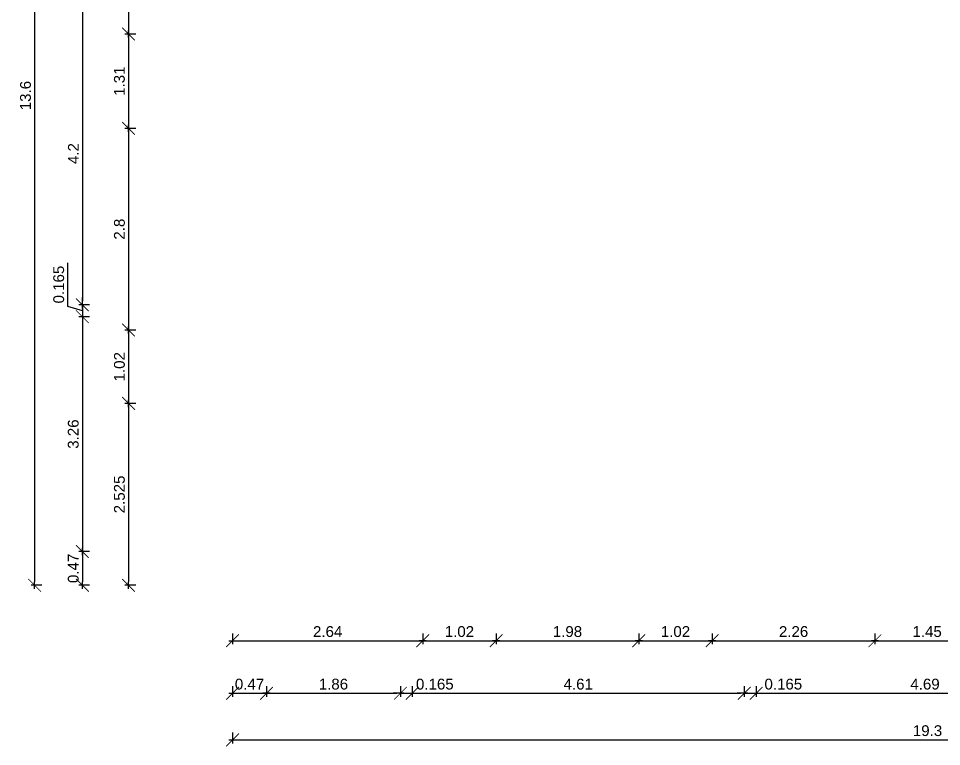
# Model space of a CAD drawing. Header units: metres. Extents: x -21 to 15208, y -63 to 7094.
# Drawn here: x 5191.6 to 5319.7, y -63 to 38.1 of the extents above; entities that cross this region are included whole.
import ezdxf

# ---------------------------------------------------------------- set-up
doc = ezdxf.new("R2010")
doc.units = ezdxf.units.M
doc.header["$LTSCALE"] = 50
doc.layers.add('ADS_Bemaßung', color=6, linetype='Continuous')
doc.styles.add('Arial', font='arial.ttf')
doc.dimstyles.new('ADS', dxfattribs={"dimscale": 0, "dimtxt": 2, "dimasz": 0.5, "dimexe": 1.25, "dimexo": 0, "dimgap": 0.5, "dimtad": 1, "dimdec": 3, "dimlfac": 0.01, "dimrnd": 0.005, "dimzin": 9, "dimdsep": 46, "dimtxsty": 'Arial', "dimblk": 'Bem-Pfeil', "dimcen": 0.25, "dimdle": 1.25, "dimazin": 0, "dimtfac": 1, "dimtdec": 3, "dimtmove": 0, "dimatfit": 3, "dimldrblk": 'ARCHTICK', "dimfxl": 3, "dimfxlon": 1, "dimtolj": 1, "dimtzin": 0, "dimarcsym": 0})

# ---------------------------------------------------------------- blocks, each defined once
blk = doc.blocks.new('Bem-Pfeil')
at = {"layer": 'ADS_Bemaßung', "const_width": 0.25}
blk.add_lwpolyline([(-1.77, -1.77), (1.77, 1.77)], dxfattribs=at)
at = {"layer": 'ADS_Bemaßung'}
blk.add_lwpolyline([(1, 0), (-1, 0)], dxfattribs=at)
blk = doc.blocks.new('*D85')
at = {"layer": 'ADS_Bemaßung', "color": 0, "lineweight": -2, "ltscale": 100, "transparency": 16777216}
for p, q in [((5207.85, 63.99), (5206.35, 63.99)), ((5206.85, 63.49), (5206.85, 36.39)), ((5207.85, 35.89), (5206.35, 35.89))]:
    blk.add_line(p, q, dxfattribs=at)
at = {"layer": 'Defpoints', "color": 0, "ltscale": 100, "transparency": 16777216}
for p in [(5221.3, 63.99), (5206.85, 35.89), (5221.3, 35.89)]:
    blk.add_point(p, dxfattribs=at)
at = {"layer": 'ADS_Bemaßung', "color": 0, "lineweight": -2, "ltscale": 100, "transparency": 16777216, "xscale": 0.5, "yscale": 0.5, "zscale": 0.5}
for p, rotation in [((5206.85, 63.99), 90), ((5206.85, 35.89), 270)]:
    blk.add_blockref('Bem-Pfeil', p, dxfattribs=dict(at, rotation=rotation))
at = {"layer": 'ADS_Bemaßung', "color": 0, "ltscale": 100, "transparency": 16777216, "insert": (5205.59, 49.94), "char_height": 1.5, "attachment_point": 5, "rotation": 90, "style": 'Arial'}
blk.add_mtext('\\A1;2.81', dxfattribs=at)
blk = doc.blocks.new('_ArchTick')
at = {"color": 0, "linetype": 'ByBlock', "const_width": 0.15}
blk.add_lwpolyline([(-0.5, -0.5), (0.5, 0.5)], dxfattribs=at)
blk = doc.blocks.new('*D86')
at = {"layer": 'ADS_Bemaßung', "color": 0, "lineweight": -2, "ltscale": 100, "transparency": 16777216}
for p, q in [((5207.85, 35.89), (5206.35, 35.89)), ((5206.85, 35.39), (5206.85, 23.29)), ((5207.85, 22.79), (5206.35, 22.79))]:
    blk.add_line(p, q, dxfattribs=at)
at = {"layer": 'Defpoints', "color": 0, "ltscale": 100, "transparency": 16777216}
for p in [(5221.3, 35.89), (5206.85, 22.79), (5221.3, 22.79)]:
    blk.add_point(p, dxfattribs=at)
at = {"layer": 'ADS_Bemaßung', "color": 0, "lineweight": -2, "ltscale": 100, "transparency": 16777216, "xscale": 0.5, "yscale": 0.5, "zscale": 0.5}
for p, rotation in [((5206.85, 35.89), 90), ((5206.85, 22.79), 270)]:
    blk.add_blockref('Bem-Pfeil', p, dxfattribs=dict(at, rotation=rotation))
at = {"layer": 'ADS_Bemaßung', "color": 0, "ltscale": 100, "transparency": 16777216, "insert": (5205.59, 29.34), "char_height": 1.5, "attachment_point": 5, "rotation": 90, "style": 'Arial'}
blk.add_mtext('\\A1;1.31', dxfattribs=at)
blk = doc.blocks.new('*D87')
at = {"layer": 'ADS_Bemaßung', "color": 0, "lineweight": -2, "ltscale": 100, "transparency": 16777216}
for p, q in [((5207.85, 22.79), (5206.35, 22.79)), ((5206.85, 22.29), (5206.85, -4.71)), ((5207.85, -5.21), (5206.35, -5.21))]:
    blk.add_line(p, q, dxfattribs=at)
at = {"layer": 'Defpoints', "color": 0, "ltscale": 100, "transparency": 16777216}
for p in [(5221.3, 22.79), (5206.85, -5.21), (5221.3, -5.21)]:
    blk.add_point(p, dxfattribs=at)
at = {"layer": 'ADS_Bemaßung', "color": 0, "lineweight": -2, "ltscale": 100, "transparency": 16777216, "xscale": 0.5, "yscale": 0.5, "zscale": 0.5}
for p, rotation in [((5206.85, 22.79), 90), ((5206.85, -5.21), 270)]:
    blk.add_blockref('Bem-Pfeil', p, dxfattribs=dict(at, rotation=rotation))
at = {"layer": 'ADS_Bemaßung', "color": 0, "ltscale": 100, "transparency": 16777216, "insert": (5205.59, 8.79), "char_height": 1.5, "attachment_point": 5, "rotation": 90, "style": 'Arial'}
blk.add_mtext('\\A1;2.8', dxfattribs=at)
blk = doc.blocks.new('*D88')
at = {"layer": 'ADS_Bemaßung', "color": 0, "lineweight": -2, "ltscale": 100, "transparency": 16777216}
for p, q in [((5207.85, -5.21), (5206.35, -5.21)), ((5206.85, -5.71), (5206.85, -14.91)), ((5207.85, -15.41), (5206.35, -15.41))]:
    blk.add_line(p, q, dxfattribs=at)
at = {"layer": 'Defpoints', "color": 0, "ltscale": 100, "transparency": 16777216}
for p in [(5221.3, -5.21), (5206.85, -15.41), (5221.3, -15.41)]:
    blk.add_point(p, dxfattribs=at)
at = {"layer": 'ADS_Bemaßung', "color": 0, "lineweight": -2, "ltscale": 100, "transparency": 16777216, "xscale": 0.5, "yscale": 0.5, "zscale": 0.5}
for p, rotation in [((5206.85, -5.21), 90), ((5206.85, -15.41), 270)]:
    blk.add_blockref('Bem-Pfeil', p, dxfattribs=dict(at, rotation=rotation))
at = {"layer": 'ADS_Bemaßung', "color": 0, "ltscale": 100, "transparency": 16777216, "insert": (5205.59, -10.31), "char_height": 1.5, "attachment_point": 5, "rotation": 90, "style": 'Arial'}
blk.add_mtext('\\A1;1.02', dxfattribs=at)
blk = doc.blocks.new('*D89')
at = {"layer": 'ADS_Bemaßung', "color": 0, "lineweight": -2, "ltscale": 100, "transparency": 16777216}
for p, q in [((5207.85, -15.41), (5206.35, -15.41)), ((5206.85, -15.91), (5206.85, -40.16)), ((5207.85, -40.66), (5206.35, -40.66))]:
    blk.add_line(p, q, dxfattribs=at)
at = {"layer": 'Defpoints', "color": 0, "ltscale": 100, "transparency": 16777216}
for p in [(5221.3, -15.41), (5206.85, -40.66), (5221.3, -40.66)]:
    blk.add_point(p, dxfattribs=at)
at = {"layer": 'ADS_Bemaßung', "color": 0, "lineweight": -2, "ltscale": 100, "transparency": 16777216, "xscale": 0.5, "yscale": 0.5, "zscale": 0.5}
for p, rotation in [((5206.85, -15.41), 90), ((5206.85, -40.66), 270)]:
    blk.add_blockref('Bem-Pfeil', p, dxfattribs=dict(at, rotation=rotation))
at = {"layer": 'ADS_Bemaßung', "color": 0, "ltscale": 100, "transparency": 16777216, "insert": (5205.59, -28.04), "char_height": 1.5, "attachment_point": 5, "rotation": 90, "style": 'Arial'}
blk.add_mtext('\\A1;2.525', dxfattribs=at)
blk = doc.blocks.new('*D113')
at = {"layer": 'ADS_Bemaßung', "color": 0, "lineweight": -2, "ltscale": 100, "transparency": 16777216}
for p, q in [((5201.44, 40.29), (5199.94, 40.29)), ((5200.44, 39.79), (5200.44, -1.21)), ((5201.44, -1.71), (5199.94, -1.71))]:
    blk.add_line(p, q, dxfattribs=at)
at = {"layer": 'Defpoints', "color": 0, "ltscale": 100, "transparency": 16777216}
for p in [(5226, 40.29), (5200.44, -1.71), (5226, -1.71)]:
    blk.add_point(p, dxfattribs=at)
at = {"layer": 'ADS_Bemaßung', "color": 0, "lineweight": -2, "ltscale": 100, "transparency": 16777216, "xscale": 0.5, "yscale": 0.5, "zscale": 0.5}
for p, rotation in [((5200.44, 40.29), 90), ((5200.44, -1.71), 270)]:
    blk.add_blockref('Bem-Pfeil', p, dxfattribs=dict(at, rotation=rotation))
at = {"layer": 'ADS_Bemaßung', "color": 0, "ltscale": 100, "transparency": 16777216, "insert": (5199.19, 19.29), "char_height": 1.5, "attachment_point": 5, "rotation": 90, "style": 'Arial'}
blk.add_mtext('\\A1;4.2', dxfattribs=at)
blk = doc.blocks.new('*D114')
at = {"layer": 'ADS_Bemaßung', "color": 0, "lineweight": -2, "ltscale": 100, "transparency": 16777216}
for p, q in [((5198.43, -1.93), (5198.43, 4.14)), ((5200.44, -1.21), (5200.44, -0.71)), ((5200.44, -2.54), (5198.43, -1.93)), ((5201.44, -1.71), (5199.94, -1.71)), ((5200.44, -1.71), (5200.44, -3.36)), ((5200.44, -1.71), (5200.44, -3.36)), ((5201.44, -3.36), (5199.94, -3.36)), ((5200.44, -3.86), (5200.44, -4.36))]:
    blk.add_line(p, q, dxfattribs=at)
at = {"layer": 'Defpoints', "color": 0, "ltscale": 100, "transparency": 16777216}
for p in [(5226, -1.71), (5200.44, -3.36), (5226, -3.36)]:
    blk.add_point(p, dxfattribs=at)
at = {"layer": 'ADS_Bemaßung', "color": 0, "lineweight": -2, "ltscale": 100, "transparency": 16777216, "xscale": 0.5, "yscale": 0.5, "zscale": 0.5}
for p, rotation in [((5200.44, -1.71), 270), ((5200.44, -3.36), 90)]:
    blk.add_blockref('Bem-Pfeil', p, dxfattribs=dict(at, rotation=rotation))
at = {"layer": 'ADS_Bemaßung', "color": 0, "ltscale": 100, "transparency": 16777216, "insert": (5197.16, 1.1), "char_height": 1.5, "attachment_point": 5, "rotation": 90, "style": 'Arial'}
blk.add_mtext('\\A1;0.165', dxfattribs=at)
blk = doc.blocks.new('*D115')
at = {"layer": 'ADS_Bemaßung', "color": 0, "lineweight": -2, "ltscale": 100, "transparency": 16777216}
for p, q in [((5201.44, -3.36), (5199.94, -3.36)), ((5200.44, -3.86), (5200.44, -35.46)), ((5201.44, -35.96), (5199.94, -35.96))]:
    blk.add_line(p, q, dxfattribs=at)
at = {"layer": 'Defpoints', "color": 0, "ltscale": 100, "transparency": 16777216}
for p in [(5226, -3.36), (5200.44, -35.96), (5226, -35.96)]:
    blk.add_point(p, dxfattribs=at)
at = {"layer": 'ADS_Bemaßung', "color": 0, "lineweight": -2, "ltscale": 100, "transparency": 16777216, "xscale": 0.5, "yscale": 0.5, "zscale": 0.5}
for p, rotation in [((5200.44, -3.36), 90), ((5200.44, -35.96), 270)]:
    blk.add_blockref('Bem-Pfeil', p, dxfattribs=dict(at, rotation=rotation))
at = {"layer": 'ADS_Bemaßung', "color": 0, "ltscale": 100, "transparency": 16777216, "insert": (5199.18, -19.66), "char_height": 1.5, "attachment_point": 5, "rotation": 90, "style": 'Arial'}
blk.add_mtext('\\A1;3.26', dxfattribs=at)
blk = doc.blocks.new('*D116')
at = {"layer": 'ADS_Bemaßung', "color": 0, "lineweight": -2, "ltscale": 100, "transparency": 16777216}
for p, q in [((5201.44, -35.96), (5199.94, -35.96)), ((5200.44, -36.46), (5200.44, -40.16)), ((5201.44, -40.66), (5199.94, -40.66))]:
    blk.add_line(p, q, dxfattribs=at)
at = {"layer": 'Defpoints', "color": 0, "ltscale": 100, "transparency": 16777216}
for p in [(5226, -35.96), (5200.44, -40.66), (5226.55, -40.66)]:
    blk.add_point(p, dxfattribs=at)
at = {"layer": 'ADS_Bemaßung', "color": 0, "lineweight": -2, "ltscale": 100, "transparency": 16777216, "xscale": 0.5, "yscale": 0.5, "zscale": 0.5}
for p, rotation in [((5200.44, -35.96), 90), ((5200.44, -40.66), 270)]:
    blk.add_blockref('Bem-Pfeil', p, dxfattribs=dict(at, rotation=rotation))
at = {"layer": 'ADS_Bemaßung', "color": 0, "ltscale": 100, "transparency": 16777216, "insert": (5199.18, -38.31), "char_height": 1.5, "attachment_point": 5, "rotation": 90, "style": 'Arial'}
blk.add_mtext('\\A1;0.47', dxfattribs=at)
blk = doc.blocks.new('*D117')
at = {"layer": 'ADS_Bemaßung', "color": 0, "lineweight": -2, "ltscale": 100, "transparency": 16777216}
for p, q in [((5194.81, 95.34), (5193.31, 95.34)), ((5193.81, 94.84), (5193.81, -40.16)), ((5194.81, -40.66), (5193.31, -40.66))]:
    blk.add_line(p, q, dxfattribs=at)
at = {"layer": 'Defpoints', "color": 0, "ltscale": 100, "transparency": 16777216}
for p in [(5221.3, 95.34), (5193.81, -40.66), (5221.3, -40.66)]:
    blk.add_point(p, dxfattribs=at)
at = {"layer": 'ADS_Bemaßung', "color": 0, "lineweight": -2, "ltscale": 100, "transparency": 16777216, "xscale": 0.5, "yscale": 0.5, "zscale": 0.5}
for p, rotation in [((5193.81, 95.34), 90), ((5193.81, -40.66), 270)]:
    blk.add_blockref('Bem-Pfeil', p, dxfattribs=dict(at, rotation=rotation))
at = {"layer": 'ADS_Bemaßung', "color": 0, "ltscale": 100, "transparency": 16777216, "insert": (5192.55, 27.34), "char_height": 1.5, "attachment_point": 5, "rotation": 90, "style": 'Arial'}
blk.add_mtext('\\A1;13.6', dxfattribs=at)
blk = doc.blocks.new('*D118')
at = {"layer": 'ADS_Bemaßung', "color": 0, "lineweight": -2, "ltscale": 100, "transparency": 16777216}
for p, q in [((5221.3, -47.35), (5221.3, -48.85)), ((5247.7, -47.35), (5247.7, -48.85)), ((5221.8, -48.35), (5247.2, -48.35))]:
    blk.add_line(p, q, dxfattribs=at)
at = {"layer": 'Defpoints', "color": 0, "ltscale": 100, "transparency": 16777216}
for p in [(5221.3, -40.66), (5247.7, -40.66), (5247.7, -48.35)]:
    blk.add_point(p, dxfattribs=at)
at = {"layer": 'ADS_Bemaßung', "color": 0, "lineweight": -2, "ltscale": 100, "transparency": 16777216, "xscale": 0.5, "yscale": 0.5, "zscale": 0.5, "rotation": 180}
blk.add_blockref('Bem-Pfeil', (5221.3, -48.35), dxfattribs=at)
at = {"layer": 'ADS_Bemaßung', "color": 0, "lineweight": -2, "ltscale": 100, "transparency": 16777216, "xscale": 0.5, "yscale": 0.5, "zscale": 0.5}
blk.add_blockref('Bem-Pfeil', (5247.7, -48.35), dxfattribs=at)
at = {"layer": 'ADS_Bemaßung', "color": 0, "ltscale": 100, "transparency": 16777216, "insert": (5234.5, -47.09), "char_height": 1.5, "attachment_point": 5, "style": 'Arial'}
blk.add_mtext('\\A1;2.64', dxfattribs=at)
blk = doc.blocks.new('*D119')
at = {"layer": 'ADS_Bemaßung', "color": 0, "lineweight": -2, "ltscale": 100, "transparency": 16777216}
for p, q in [((5247.7, -47.35), (5247.7, -48.85)), ((5257.9, -47.35), (5257.9, -48.85)), ((5248.2, -48.35), (5257.4, -48.35))]:
    blk.add_line(p, q, dxfattribs=at)
at = {"layer": 'Defpoints', "color": 0, "ltscale": 100, "transparency": 16777216}
for p in [(5247.7, -40.66), (5257.9, -40.66), (5257.9, -48.35)]:
    blk.add_point(p, dxfattribs=at)
at = {"layer": 'ADS_Bemaßung', "color": 0, "lineweight": -2, "ltscale": 100, "transparency": 16777216, "xscale": 0.5, "yscale": 0.5, "zscale": 0.5, "rotation": 180}
blk.add_blockref('Bem-Pfeil', (5247.7, -48.35), dxfattribs=at)
at = {"layer": 'ADS_Bemaßung', "color": 0, "lineweight": -2, "ltscale": 100, "transparency": 16777216, "xscale": 0.5, "yscale": 0.5, "zscale": 0.5}
blk.add_blockref('Bem-Pfeil', (5257.9, -48.35), dxfattribs=at)
at = {"layer": 'ADS_Bemaßung', "color": 0, "ltscale": 100, "transparency": 16777216, "insert": (5252.8, -47.09), "char_height": 1.5, "attachment_point": 5, "style": 'Arial'}
blk.add_mtext('\\A1;1.02', dxfattribs=at)
blk = doc.blocks.new('*D120')
at = {"layer": 'ADS_Bemaßung', "color": 0, "lineweight": -2, "ltscale": 100, "transparency": 16777216}
for p, q in [((5257.9, -47.35), (5257.9, -48.85)), ((5277.7, -47.35), (5277.7, -48.85)), ((5258.4, -48.35), (5277.2, -48.35))]:
    blk.add_line(p, q, dxfattribs=at)
at = {"layer": 'Defpoints', "color": 0, "ltscale": 100, "transparency": 16777216}
for p in [(5257.9, -40.66), (5277.7, -40.66), (5277.7, -48.35)]:
    blk.add_point(p, dxfattribs=at)
at = {"layer": 'ADS_Bemaßung', "color": 0, "lineweight": -2, "ltscale": 100, "transparency": 16777216, "xscale": 0.5, "yscale": 0.5, "zscale": 0.5, "rotation": 180}
blk.add_blockref('Bem-Pfeil', (5257.9, -48.35), dxfattribs=at)
at = {"layer": 'ADS_Bemaßung', "color": 0, "lineweight": -2, "ltscale": 100, "transparency": 16777216, "xscale": 0.5, "yscale": 0.5, "zscale": 0.5}
blk.add_blockref('Bem-Pfeil', (5277.7, -48.35), dxfattribs=at)
at = {"layer": 'ADS_Bemaßung', "color": 0, "ltscale": 100, "transparency": 16777216, "insert": (5267.8, -47.09), "char_height": 1.5, "attachment_point": 5, "style": 'Arial'}
blk.add_mtext('\\A1;1.98', dxfattribs=at)
blk = doc.blocks.new('*D121')
at = {"layer": 'ADS_Bemaßung', "color": 0, "lineweight": -2, "ltscale": 100, "transparency": 16777216}
for p, q in [((5277.7, -47.35), (5277.7, -48.85)), ((5287.9, -47.35), (5287.9, -48.85)), ((5278.2, -48.35), (5287.4, -48.35))]:
    blk.add_line(p, q, dxfattribs=at)
at = {"layer": 'Defpoints', "color": 0, "ltscale": 100, "transparency": 16777216}
for p in [(5277.7, -40.66), (5287.9, -40.66), (5287.9, -48.35)]:
    blk.add_point(p, dxfattribs=at)
at = {"layer": 'ADS_Bemaßung', "color": 0, "lineweight": -2, "ltscale": 100, "transparency": 16777216, "xscale": 0.5, "yscale": 0.5, "zscale": 0.5, "rotation": 180}
blk.add_blockref('Bem-Pfeil', (5277.7, -48.35), dxfattribs=at)
at = {"layer": 'ADS_Bemaßung', "color": 0, "lineweight": -2, "ltscale": 100, "transparency": 16777216, "xscale": 0.5, "yscale": 0.5, "zscale": 0.5}
blk.add_blockref('Bem-Pfeil', (5287.9, -48.35), dxfattribs=at)
at = {"layer": 'ADS_Bemaßung', "color": 0, "ltscale": 100, "transparency": 16777216, "insert": (5282.8, -47.09), "char_height": 1.5, "attachment_point": 5, "style": 'Arial'}
blk.add_mtext('\\A1;1.02', dxfattribs=at)
blk = doc.blocks.new('*D122')
at = {"layer": 'ADS_Bemaßung', "color": 0, "lineweight": -2, "ltscale": 100, "transparency": 16777216}
for p, q in [((5287.9, -47.35), (5287.9, -48.85)), ((5310.5, -47.35), (5310.5, -48.85)), ((5288.4, -48.35), (5310, -48.35))]:
    blk.add_line(p, q, dxfattribs=at)
at = {"layer": 'Defpoints', "color": 0, "ltscale": 100, "transparency": 16777216}
for p in [(5287.9, -40.66), (5310.5, -40.66), (5310.5, -48.35)]:
    blk.add_point(p, dxfattribs=at)
at = {"layer": 'ADS_Bemaßung', "color": 0, "lineweight": -2, "ltscale": 100, "transparency": 16777216, "xscale": 0.5, "yscale": 0.5, "zscale": 0.5, "rotation": 180}
blk.add_blockref('Bem-Pfeil', (5287.9, -48.35), dxfattribs=at)
at = {"layer": 'ADS_Bemaßung', "color": 0, "lineweight": -2, "ltscale": 100, "transparency": 16777216, "xscale": 0.5, "yscale": 0.5, "zscale": 0.5}
blk.add_blockref('Bem-Pfeil', (5310.5, -48.35), dxfattribs=at)
at = {"layer": 'ADS_Bemaßung', "color": 0, "ltscale": 100, "transparency": 16777216, "insert": (5299.2, -47.09), "char_height": 1.5, "attachment_point": 5, "style": 'Arial'}
blk.add_mtext('\\A1;2.26', dxfattribs=at)
blk = doc.blocks.new('*D123')
at = {"layer": 'ADS_Bemaßung', "color": 0, "lineweight": -2, "ltscale": 100, "transparency": 16777216}
for p, q in [((5310.5, -47.35), (5310.5, -48.85)), ((5325, -47.35), (5325, -48.85)), ((5311, -48.35), (5324.5, -48.35))]:
    blk.add_line(p, q, dxfattribs=at)
at = {"layer": 'Defpoints', "color": 0, "ltscale": 100, "transparency": 16777216}
for p in [(5310.5, -40.66), (5325, -40.66), (5325, -48.35)]:
    blk.add_point(p, dxfattribs=at)
at = {"layer": 'ADS_Bemaßung', "color": 0, "lineweight": -2, "ltscale": 100, "transparency": 16777216, "xscale": 0.5, "yscale": 0.5, "zscale": 0.5, "rotation": 180}
blk.add_blockref('Bem-Pfeil', (5310.5, -48.35), dxfattribs=at)
at = {"layer": 'ADS_Bemaßung', "color": 0, "lineweight": -2, "ltscale": 100, "transparency": 16777216, "xscale": 0.5, "yscale": 0.5, "zscale": 0.5}
blk.add_blockref('Bem-Pfeil', (5325, -48.35), dxfattribs=at)
at = {"layer": 'ADS_Bemaßung', "color": 0, "ltscale": 100, "transparency": 16777216, "insert": (5317.75, -47.09), "char_height": 1.5, "attachment_point": 5, "style": 'Arial'}
blk.add_mtext('\\A1;1.45', dxfattribs=at)
blk = doc.blocks.new('*D129')
at = {"layer": 'ADS_Bemaßung', "color": 0, "lineweight": -2, "ltscale": 100, "transparency": 16777216}
for p, q in [((5221.3, -61.12), (5221.3, -62.62)), ((5414.3, -61.12), (5414.3, -62.62)), ((5221.8, -62.12), (5413.8, -62.12))]:
    blk.add_line(p, q, dxfattribs=at)
at = {"layer": 'Defpoints', "color": 0, "ltscale": 100, "transparency": 16777216}
for p in [(5221.3, -48.27), (5414.3, -48.27), (5414.3, -62.12)]:
    blk.add_point(p, dxfattribs=at)
at = {"layer": 'ADS_Bemaßung', "color": 0, "lineweight": -2, "ltscale": 100, "transparency": 16777216, "xscale": 0.5, "yscale": 0.5, "zscale": 0.5, "rotation": 180}
blk.add_blockref('Bem-Pfeil', (5221.3, -62.12), dxfattribs=at)
at = {"layer": 'ADS_Bemaßung', "color": 0, "lineweight": -2, "ltscale": 100, "transparency": 16777216, "xscale": 0.5, "yscale": 0.5, "zscale": 0.5}
blk.add_blockref('Bem-Pfeil', (5414.3, -62.12), dxfattribs=at)
at = {"layer": 'ADS_Bemaßung', "color": 0, "ltscale": 100, "transparency": 16777216, "insert": (5317.8, -60.85), "char_height": 1.5, "attachment_point": 5, "style": 'Arial'}
blk.add_mtext('\\A1;19.3', dxfattribs=at)
blk = doc.blocks.new('*D130')
at = {"layer": 'ADS_Bemaßung', "color": 0, "lineweight": -2, "ltscale": 100, "transparency": 16777216}
for p, q in [((5221.3, -54.65), (5221.3, -56.15)), ((5226, -54.65), (5226, -56.15)), ((5221.8, -55.65), (5225.5, -55.65))]:
    blk.add_line(p, q, dxfattribs=at)
at = {"layer": 'Defpoints', "color": 0, "ltscale": 100, "transparency": 16777216}
for p in [(5226, -35.96), (5221.3, -41.8), (5226, -55.65)]:
    blk.add_point(p, dxfattribs=at)
at = {"layer": 'ADS_Bemaßung', "color": 0, "lineweight": -2, "ltscale": 100, "transparency": 16777216, "xscale": 0.5, "yscale": 0.5, "zscale": 0.5, "rotation": 180}
blk.add_blockref('Bem-Pfeil', (5221.3, -55.65), dxfattribs=at)
at = {"layer": 'ADS_Bemaßung', "color": 0, "lineweight": -2, "ltscale": 100, "transparency": 16777216, "xscale": 0.5, "yscale": 0.5, "zscale": 0.5}
blk.add_blockref('Bem-Pfeil', (5226, -55.65), dxfattribs=at)
at = {"layer": 'ADS_Bemaßung', "color": 0, "ltscale": 100, "transparency": 16777216, "insert": (5223.65, -54.39), "char_height": 1.5, "attachment_point": 5, "style": 'Arial'}
blk.add_mtext('\\A1;0.47', dxfattribs=at)
blk = doc.blocks.new('*D131')
at = {"layer": 'ADS_Bemaßung', "color": 0, "lineweight": -2, "ltscale": 100, "transparency": 16777216}
for p, q in [((5226, -54.65), (5226, -56.15)), ((5244.6, -54.65), (5244.6, -56.15)), ((5226.5, -55.65), (5244.1, -55.65))]:
    blk.add_line(p, q, dxfattribs=at)
at = {"layer": 'Defpoints', "color": 0, "ltscale": 100, "transparency": 16777216}
for p in [(5226, -35.96), (5244.6, -35.96), (5244.6, -55.65)]:
    blk.add_point(p, dxfattribs=at)
at = {"layer": 'ADS_Bemaßung', "color": 0, "lineweight": -2, "ltscale": 100, "transparency": 16777216, "xscale": 0.5, "yscale": 0.5, "zscale": 0.5, "rotation": 180}
blk.add_blockref('Bem-Pfeil', (5226, -55.65), dxfattribs=at)
at = {"layer": 'ADS_Bemaßung', "color": 0, "lineweight": -2, "ltscale": 100, "transparency": 16777216, "xscale": 0.5, "yscale": 0.5, "zscale": 0.5}
blk.add_blockref('Bem-Pfeil', (5244.6, -55.65), dxfattribs=at)
at = {"layer": 'ADS_Bemaßung', "color": 0, "ltscale": 100, "transparency": 16777216, "insert": (5235.3, -54.39), "char_height": 1.5, "attachment_point": 5, "style": 'Arial'}
blk.add_mtext('\\A1;1.86', dxfattribs=at)
blk = doc.blocks.new('*D132')
at = {"layer": 'ADS_Bemaßung', "color": 0, "lineweight": -2, "ltscale": 100, "transparency": 16777216}
for p, q in [((5244.6, -54.65), (5244.6, -56.15)), ((5246.25, -54.65), (5246.25, -56.15)), ((5244.1, -55.65), (5243.6, -55.65)), ((5244.6, -55.65), (5246.25, -55.65)), ((5246.75, -55.65), (5247.25, -55.65))]:
    blk.add_line(p, q, dxfattribs=at)
at = {"layer": 'Defpoints', "color": 0, "ltscale": 100, "transparency": 16777216}
for p in [(5244.6, -35.96), (5246.25, -35.96), (5246.25, -55.65)]:
    blk.add_point(p, dxfattribs=at)
at = {"layer": 'ADS_Bemaßung', "color": 0, "lineweight": -2, "ltscale": 100, "transparency": 16777216, "xscale": 0.5, "yscale": 0.5, "zscale": 0.5}
blk.add_blockref('Bem-Pfeil', (5244.6, -55.65), dxfattribs=at)
at = {"layer": 'ADS_Bemaßung', "color": 0, "lineweight": -2, "ltscale": 100, "transparency": 16777216, "xscale": 0.5, "yscale": 0.5, "zscale": 0.5, "rotation": 180}
blk.add_blockref('Bem-Pfeil', (5246.25, -55.65), dxfattribs=at)
at = {"layer": 'ADS_Bemaßung', "color": 0, "ltscale": 100, "transparency": 16777216, "insert": (5249.38, -54.39), "char_height": 1.5, "attachment_point": 5, "style": 'Arial'}
blk.add_mtext('\\A1;0.165', dxfattribs=at)
blk = doc.blocks.new('*D65')
at = {"layer": 'ADS_Bemaßung', "color": 0, "lineweight": -2, "ltscale": 100, "transparency": 16777216}
for p, q in [((5246.25, -54.65), (5246.25, -56.15)), ((5292.35, -54.65), (5292.35, -56.15)), ((5246.75, -55.65), (5291.85, -55.65))]:
    blk.add_line(p, q, dxfattribs=at)
at = {"layer": 'Defpoints', "color": 0, "ltscale": 100, "transparency": 16777216}
for p in [(5292.35, -19.66), (5246.25, -35.96), (5292.35, -55.65)]:
    blk.add_point(p, dxfattribs=at)
at = {"layer": 'ADS_Bemaßung', "color": 0, "lineweight": -2, "ltscale": 100, "transparency": 16777216, "xscale": 0.5, "yscale": 0.5, "zscale": 0.5, "rotation": 180}
blk.add_blockref('Bem-Pfeil', (5246.25, -55.65), dxfattribs=at)
at = {"layer": 'ADS_Bemaßung', "color": 0, "lineweight": -2, "ltscale": 100, "transparency": 16777216, "xscale": 0.5, "yscale": 0.5, "zscale": 0.5}
blk.add_blockref('Bem-Pfeil', (5292.35, -55.65), dxfattribs=at)
at = {"layer": 'ADS_Bemaßung', "color": 0, "ltscale": 100, "transparency": 16777216, "insert": (5269.3, -54.39), "char_height": 1.5, "attachment_point": 5, "style": 'Arial'}
blk.add_mtext('\\A1;4.61', dxfattribs=at)
blk = doc.blocks.new('*D66')
at = {"layer": 'ADS_Bemaßung', "color": 0, "lineweight": -2, "ltscale": 100, "transparency": 16777216}
for p, q in [((5292.35, -54.65), (5292.35, -56.15)), ((5294, -54.65), (5294, -56.15)), ((5291.85, -55.65), (5291.35, -55.65)), ((5292.35, -55.65), (5294, -55.65)), ((5294.5, -55.65), (5295, -55.65))]:
    blk.add_line(p, q, dxfattribs=at)
at = {"layer": 'Defpoints', "color": 0, "ltscale": 100, "transparency": 16777216}
for p in [(5292.35, -19.66), (5294, -19.52), (5294, -55.65)]:
    blk.add_point(p, dxfattribs=at)
at = {"layer": 'ADS_Bemaßung', "color": 0, "lineweight": -2, "ltscale": 100, "transparency": 16777216, "xscale": 0.5, "yscale": 0.5, "zscale": 0.5}
blk.add_blockref('Bem-Pfeil', (5292.35, -55.65), dxfattribs=at)
at = {"layer": 'ADS_Bemaßung', "color": 0, "lineweight": -2, "ltscale": 100, "transparency": 16777216, "xscale": 0.5, "yscale": 0.5, "zscale": 0.5, "rotation": 180}
blk.add_blockref('Bem-Pfeil', (5294, -55.65), dxfattribs=at)
at = {"layer": 'ADS_Bemaßung', "color": 0, "ltscale": 100, "transparency": 16777216, "insert": (5297.78, -54.39), "char_height": 1.5, "attachment_point": 5, "style": 'Arial'}
blk.add_mtext('\\A1;0.165', dxfattribs=at)
blk = doc.blocks.new('*D67')
at = {"layer": 'ADS_Bemaßung', "color": 0, "lineweight": -2, "ltscale": 100, "transparency": 16777216}
for p, q in [((5294, -54.65), (5294, -56.15)), ((5340.9, -54.65), (5340.9, -56.15)), ((5294.5, -55.65), (5340.4, -55.65))]:
    blk.add_line(p, q, dxfattribs=at)
at = {"layer": 'Defpoints', "color": 0, "ltscale": 100, "transparency": 16777216}
for p in [(5340.9, -19.08), (5294, -19.52), (5340.9, -55.65)]:
    blk.add_point(p, dxfattribs=at)
at = {"layer": 'ADS_Bemaßung', "color": 0, "lineweight": -2, "ltscale": 100, "transparency": 16777216, "xscale": 0.5, "yscale": 0.5, "zscale": 0.5, "rotation": 180}
blk.add_blockref('Bem-Pfeil', (5294, -55.65), dxfattribs=at)
at = {"layer": 'ADS_Bemaßung', "color": 0, "lineweight": -2, "ltscale": 100, "transparency": 16777216, "xscale": 0.5, "yscale": 0.5, "zscale": 0.5}
blk.add_blockref('Bem-Pfeil', (5340.9, -55.65), dxfattribs=at)
at = {"layer": 'ADS_Bemaßung', "color": 0, "ltscale": 100, "transparency": 16777216, "insert": (5317.45, -54.39), "char_height": 1.5, "attachment_point": 5, "style": 'Arial'}
blk.add_mtext('\\A1;4.69', dxfattribs=at)

msp = doc.modelspace()

# ---------------------------------------------------------------- dimensions: what is measured, and where the dimension line sits
at = {"layer": 'ADS_Bemaßung', "ltscale": 100}
for base, p1, p2, picture, middle in [((5193.8149, -40.6624), (5221.3002, 95.3376), (5221.3002, -40.6624), '*D117', (5192.5485, 27.3376)), ((5206.8514, 35.8876), (5221.3002, 63.9876), (5221.3002, 35.8876), '*D85', (5205.5856, 49.9376)), ((5200.4435, -1.7124), (5226.0002, 40.2876), (5226.0002, -1.7124), '*D113', (5199.1904, 19.2876)), ((5206.8514, 22.7876), (5221.3002, 35.8876), (5221.3002, 22.7876), '*D86', (5205.5851, 29.3376)), ((5206.8514, -5.2124), (5221.3002, 22.7876), (5221.3002, -5.2124), '*D87', (5205.5856, 8.7876)), ((5200.4435, -3.3624), (5226.0002, -1.7124), (5226.0002, -3.3624), '*D114', (5197.1618, -1.4326)), ((5200.4435, -35.9624), (5226.0002, -3.3624), (5226.0002, -35.9624), '*D115', (5199.1771, -19.6624)), ((5206.8514, -15.4124), (5221.3002, -5.2124), (5221.3002, -15.4124), '*D88', (5205.5856, -10.3124)), ((5206.8514, -40.6624), (5221.3002, -15.4124), (5221.3002, -40.6624), '*D89', (5205.5856, -28.0374))]:
    dim = msp.add_linear_dim(base=base, p1=p1, p2=p2, angle=90, dimstyle='ADS', override={"dimscale": 0, "dimtxt": 1.5, "dimexe": 0.5, "dimlfac": 0.1, "dimdle": 0.5, "dimtix": 0, "dimtofl": 1, "dimtmove": 1, "dimatfit": 3, "dimfxl": 1}, dxfattribs=at)
    dim.commit()
    dim.dimension.update_dxf_attribs({"geometry": picture, "text_midpoint": middle})
for base, p1, p2, picture, middle in [((5340.9002, -55.6523), (5294.0002, -19.5155), (5340.9002, -19.0825), '*D67', (5317.4502, -54.3865)), ((5292.3502, -55.6523), (5246.2502, -35.9624), (5292.3502, -19.6575), '*D65', (5269.3002, -54.3865)), ((5244.6002, -55.6523), (5226.0002, -35.9624), (5244.6002, -35.9624), '*D131', (5235.3002, -54.3865)), ((5247.7002, -48.3521), (5221.3002, -40.6624), (5247.7002, -40.6624), '*D118', (5234.5002, -47.0862)), ((5257.9002, -48.3521), (5247.7002, -40.6624), (5257.9002, -40.6624), '*D119', (5252.8002, -47.0862)), ((5277.7002, -48.3521), (5257.9002, -40.6624), (5277.7002, -40.6624), '*D120', (5267.8002, -47.0862)), ((5287.9002, -48.3521), (5277.7002, -40.6624), (5287.9002, -40.6624), '*D121', (5282.8002, -47.0862)), ((5310.5002, -48.3521), (5287.9002, -40.6624), (5310.5002, -40.6624), '*D122', (5299.2002, -47.0862)), ((5325.0002, -48.3521), (5310.5002, -40.6624), (5325.0002, -40.6624), '*D123', (5317.7502, -47.0862)), ((5414.3002, -62.1184), (5221.3002, -48.271), (5414.3002, -48.271), '*D129', (5317.8002, -60.8521))]:
    dim = msp.add_linear_dim(base=base, p1=p1, p2=p2, dimstyle='ADS', override={"dimscale": 0, "dimtxt": 1.5, "dimexe": 0.5, "dimlfac": 0.1, "dimdle": 0.5, "dimtix": 0, "dimtofl": 1, "dimtmove": 1, "dimatfit": 3, "dimfxl": 1}, dxfattribs=at)
    dim.commit()
    dim.dimension.update_dxf_attribs({"geometry": picture, "text_midpoint": middle})
for base, p1, p2, picture, middle in [((5294.0002, -55.6523), (5292.3502, -19.6575), (5294.0002, -19.5155), '*D66', (5297.7813, -55.6523)), ((5226.0002, -55.6523), (5221.3002, -41.8049), (5226.0002, -35.9624), '*D130', (5223.6502, -55.6523)), ((5246.2502, -55.6523), (5244.6002, -35.9624), (5246.2502, -35.9624), '*D132', (5249.3777, -55.6523))]:
    dim = msp.add_linear_dim(base=base, p1=p1, p2=p2, dimstyle='ADS', override={"dimscale": 0, "dimtxt": 1.5, "dimexe": 0.5, "dimlfac": 0.1, "dimdle": 0.5, "dimtix": 0, "dimtofl": 1, "dimtmove": 1, "dimatfit": 3, "dimfxl": 1}, dxfattribs=at)
    dim.commit()
    dim.dimension.update_dxf_attribs({"geometry": picture, "text_midpoint": middle, "dimtype": 128})
dim = msp.add_linear_dim(base=(5200.4435, -40.6624), p1=(5226.0002, -35.9624), p2=(5226.5516, -40.6624), angle=90, dimstyle='ADS', override={"dimscale": 0, "dimtxt": 1.5, "dimexe": 0.5, "dimlfac": 0.1, "dimdle": 0.5, "dimtix": 0, "dimtofl": 1, "dimtmove": 1, "dimatfit": 3, "dimfxl": 1}, dxfattribs=at)
dim.commit()
dim.dimension.update_dxf_attribs({"geometry": '*D116', "text_midpoint": (5200.4435, -38.3124), "dimtype": 128})

doc.saveas('drawing.dxf')
